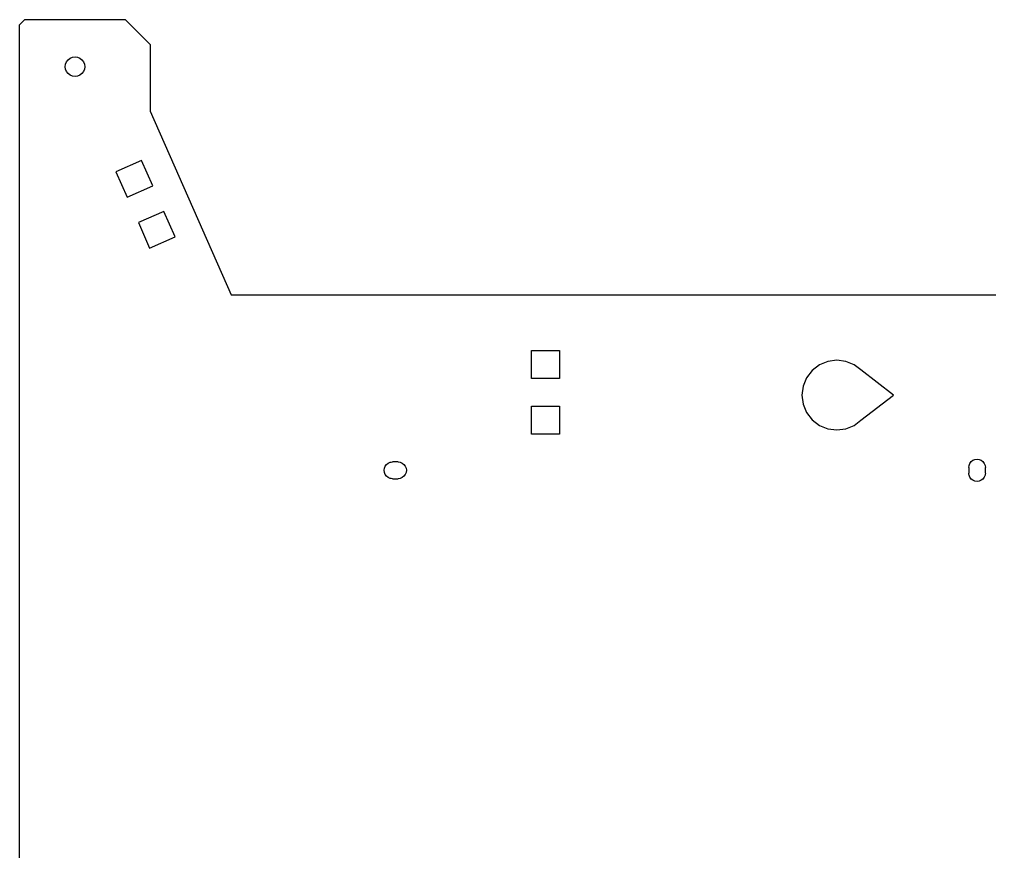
# Model space of a CAD drawing. Header units: metres. Extents: x 1019 to 1363, y 2486 to 2785.
# Drawn here: x 1018.6 to 1192.8, y 2635.4 to 2784.9 of the extents above; entities that cross this region are included whole.
import ezdxf

# ---------------------------------------------------------------- set-up
doc = ezdxf.new("R2010")
doc.units = ezdxf.units.M

msp = doc.modelspace()

# ---------------------------------------------------------------- linework, layer by layer
at = {"layer": 'GROUP0'}
for p, q in [((1018.58, 2783.92, 0), (1019.58, 2784.92, 0)), ((1019.58, 2784.92, 0), (1037.58, 2784.92, 0)), ((1037.58, 2784.92, 0), (1042.08, 2780.43, 0)), ((1018.59, 2486.93, 0), (1018.58, 2783.92, 0)), ((1042.08, 2780.43, 0), (1042.08, 2768.43, 0)), ((1027.07, 2777.3, 0), (1027.35, 2777.66, 0)), ((1027.35, 2777.66, 0), (1027.71, 2777.94, 0)), ((1027.71, 2777.94, 0), (1028.13, 2778.12, 0)), ((1028.13, 2778.12, 0), (1028.58, 2778.18, 0)), ((1028.58, 2778.18, 0), (1029.04, 2778.12, 0)), ((1029.04, 2778.12, 0), (1029.46, 2777.94, 0)), ((1029.46, 2777.94, 0), (1029.82, 2777.66, 0)), ((1029.82, 2777.66, 0), (1030.1, 2777.3, 0)), ((1026.83, 2776.43, 0), (1026.89, 2776.88, 0)), ((1026.89, 2775.97, 0), (1026.83, 2776.43, 0)), ((1026.89, 2776.88, 0), (1027.07, 2777.3, 0)), ((1027.07, 2775.55, 0), (1026.89, 2775.97, 0)), ((1030.1, 2777.3, 0), (1030.28, 2776.88, 0)), ((1030.28, 2775.97, 0), (1030.1, 2775.55, 0)), ((1030.28, 2776.88, 0), (1030.33, 2776.43, 0)), ((1030.33, 2776.43, 0), (1030.28, 2775.97, 0)), ((1027.35, 2775.19, 0), (1027.07, 2775.55, 0)), ((1027.71, 2774.91, 0), (1027.35, 2775.19, 0)), ((1028.13, 2774.73, 0), (1027.71, 2774.91, 0)), ((1028.58, 2774.68, 0), (1028.13, 2774.73, 0)), ((1029.04, 2774.73, 0), (1028.58, 2774.68, 0)), ((1029.46, 2774.91, 0), (1029.04, 2774.73, 0)), ((1029.82, 2775.19, 0), (1029.46, 2774.91, 0)), ((1030.1, 2775.55, 0), (1029.82, 2775.19, 0)), ((1042.08, 2768.43, 0), (1056.59, 2735.43, 0)), ((1040.51, 2759.58, 0), (1035.93, 2757.56, 0)), ((1042.52, 2755, 0), (1040.51, 2759.58, 0)), ((1035.93, 2757.56, 0), (1037.95, 2752.99, 0)), ((1037.95, 2752.99, 0), (1042.52, 2755, 0)), ((1044.53, 2750.42, 0), (1039.96, 2748.41, 0)), ((1046.55, 2745.84, 0), (1044.53, 2750.42, 0)), ((1039.96, 2748.41, 0), (1041.97, 2743.83, 0)), ((1041.97, 2743.83, 0), (1046.55, 2745.84, 0)), ((1056.59, 2735.43, 0), (1324.58, 2735.43, 0)), ((1110.59, 2725.43, 0), (1115.59, 2725.43, 0)), ((1110.59, 2720.43, 0), (1110.59, 2725.43, 0)), ((1115.59, 2725.43, 0), (1115.59, 2720.43, 0)), ((1165.39, 2723.69, 0), (1163.77, 2723.47, 0)), ((1167.01, 2723.47, 0), (1165.39, 2723.69, 0)), ((1160.96, 2721.85, 0), (1159.97, 2720.56, 0)), ((1162.26, 2722.85, 0), (1160.96, 2721.85, 0)), ((1163.77, 2723.47, 0), (1162.26, 2722.85, 0)), ((1168.52, 2722.85, 0), (1167.01, 2723.47, 0)), ((1169.69, 2721.95, 0), (1168.52, 2722.85, 0)), ((1175.59, 2717.43, 0), (1169.69, 2721.95, 0)), ((1115.59, 2720.43, 0), (1110.59, 2720.43, 0)), ((1159.97, 2720.56, 0), (1159.34, 2719.05, 0)), ((1159.34, 2719.05, 0), (1159.13, 2717.43, 0)), ((1159.13, 2717.43, 0), (1159.34, 2715.81, 0)), ((1169.69, 2712.9, 0), (1175.59, 2717.43, 0)), ((1110.59, 2715.43, 0), (1115.59, 2715.43, 0)), ((1110.59, 2710.43, 0), (1110.59, 2715.43, 0)), ((1115.59, 2715.43, 0), (1115.59, 2710.43, 0)), ((1159.34, 2715.81, 0), (1159.97, 2714.3, 0)), ((1159.97, 2714.3, 0), (1160.96, 2713, 0)), ((1160.96, 2713, 0), (1162.26, 2712, 0)), ((1162.26, 2712, 0), (1163.77, 2711.38, 0)), ((1163.77, 2711.38, 0), (1165.39, 2711.17, 0)), ((1165.39, 2711.17, 0), (1167.01, 2711.38, 0)), ((1167.01, 2711.38, 0), (1168.52, 2712, 0)), ((1168.52, 2712, 0), (1169.69, 2712.9, 0)), ((1115.59, 2710.43, 0), (1110.59, 2710.43, 0)), ((1084.14, 2704.31, 0), (1084.29, 2704.67, 0)), ((1084.29, 2704.67, 0), (1084.53, 2704.99, 0)), ((1084.53, 2704.99, 0), (1084.84, 2705.22, 0)), ((1084.84, 2705.22, 0), (1085.2, 2705.37, 0)), ((1085.2, 2705.37, 0), (1085.34, 2705.39, 0)), ((1085.34, 2705.39, 0), (1085.59, 2705.42, 0)), ((1086.59, 2705.42, 0), (1085.59, 2705.42, 0)), ((1086.59, 2705.42, 0), (1086.98, 2705.37, 0)), ((1086.98, 2705.37, 0), (1087.34, 2705.22, 0)), ((1087.34, 2705.22, 0), (1087.65, 2704.99, 0)), ((1087.65, 2704.99, 0), (1087.89, 2704.67, 0)), ((1087.89, 2704.67, 0), (1088.04, 2704.31, 0)), ((1189.09, 2704.42, 0), (1189.14, 2704.81, 0)), ((1189.09, 2704.42, 0), (1189.09, 2703.42, 0)), ((1189.14, 2704.81, 0), (1189.29, 2705.17, 0)), ((1189.29, 2705.17, 0), (1189.53, 2705.49, 0)), ((1189.53, 2705.49, 0), (1189.84, 2705.72, 0)), ((1189.84, 2705.72, 0), (1190.2, 2705.87, 0)), ((1190.2, 2705.87, 0), (1190.59, 2705.92, 0)), ((1190.59, 2705.92, 0), (1190.98, 2705.87, 0)), ((1190.98, 2705.87, 0), (1191.34, 2705.72, 0)), ((1191.34, 2705.72, 0), (1191.65, 2705.49, 0)), ((1191.65, 2705.49, 0), (1191.89, 2705.17, 0)), ((1191.89, 2705.17, 0), (1192.04, 2704.81, 0)), ((1192.04, 2704.81, 0), (1192.09, 2704.42, 0)), ((1192.09, 2703.42, 0), (1192.09, 2704.42, 0)), ((1084.09, 2703.92, 0), (1084.14, 2704.31, 0)), ((1084.14, 2703.54, 0), (1084.09, 2703.92, 0)), ((1084.29, 2703.17, 0), (1084.14, 2703.54, 0)), ((1084.53, 2702.86, 0), (1084.29, 2703.17, 0)), ((1084.84, 2702.63, 0), (1084.53, 2702.86, 0)), ((1087.65, 2702.86, 0), (1087.34, 2702.63, 0)), ((1087.89, 2703.17, 0), (1087.65, 2702.86, 0)), ((1088.04, 2703.54, 0), (1087.89, 2703.17, 0)), ((1088.04, 2704.31, 0), (1088.09, 2703.92, 0)), ((1088.09, 2703.92, 0), (1088.04, 2703.54, 0)), ((1189.12, 2703.17, 0), (1189.09, 2703.42, 0)), ((1189.14, 2703.04, 0), (1189.12, 2703.17, 0)), ((1189.29, 2702.67, 0), (1189.14, 2703.04, 0)), ((1189.53, 2702.36, 0), (1189.29, 2702.67, 0)), ((1191.89, 2702.67, 0), (1191.65, 2702.36, 0)), ((1192.04, 2703.04, 0), (1191.89, 2702.67, 0)), ((1192.05, 2703.17, 0), (1192.04, 2703.04, 0)), ((1192.09, 2703.42, 0), (1192.05, 2703.17, 0)), ((1085.2, 2702.48, 0), (1084.84, 2702.63, 0)), ((1085.34, 2702.46, 0), (1085.2, 2702.48, 0)), ((1085.59, 2702.42, 0), (1085.34, 2702.46, 0)), ((1085.59, 2702.42, 0), (1086.59, 2702.42, 0)), ((1086.98, 2702.48, 0), (1086.59, 2702.42, 0)), ((1087.34, 2702.63, 0), (1086.98, 2702.48, 0)), ((1189.84, 2702.13, 0), (1189.53, 2702.36, 0)), ((1190.2, 2701.98, 0), (1189.84, 2702.13, 0)), ((1190.59, 2701.92, 0), (1190.2, 2701.98, 0)), ((1190.98, 2701.98, 0), (1190.59, 2701.92, 0)), ((1191.34, 2702.13, 0), (1190.98, 2701.98, 0)), ((1191.65, 2702.36, 0), (1191.34, 2702.13, 0))]:
    msp.add_line(p, q, dxfattribs=at)

doc.saveas('drawing.dxf')
